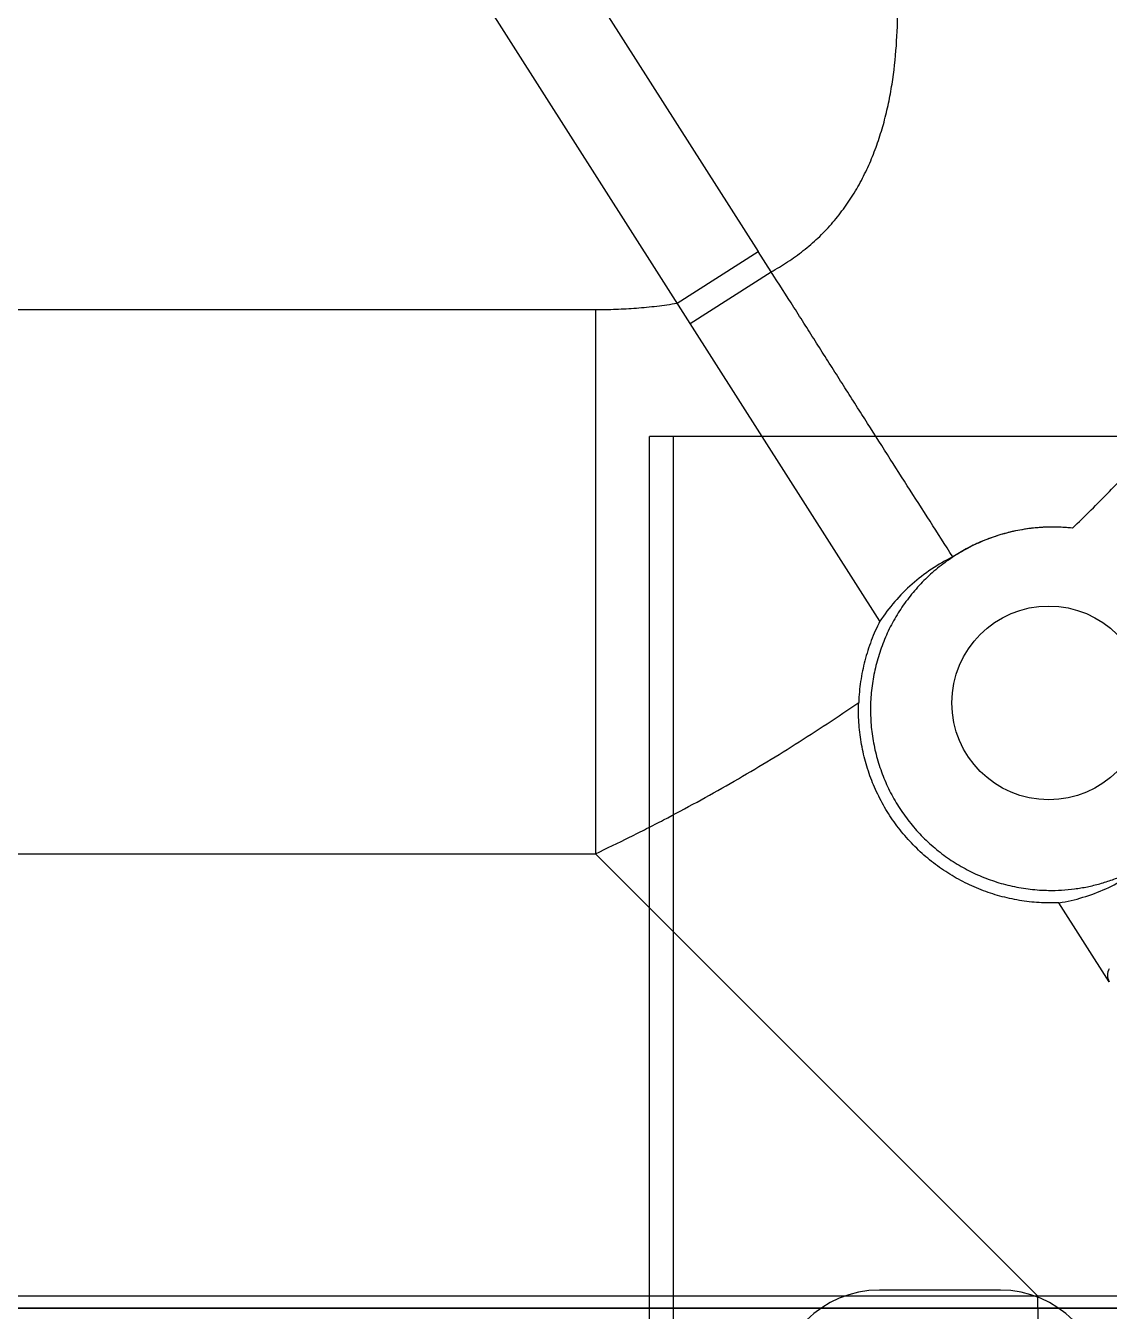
# Model space of a CAD drawing. Header units: millimetres. Extents: x 3299 to 14264, y 1863 to 5555.
# Drawn here: x 12496.6 to 12541.4, y 4126.2 to 4179.3 of the extents above; entities that cross this region are included whole.
import ezdxf

# ---------------------------------------------------------------- set-up
doc = ezdxf.new("R2010")
doc.units = ezdxf.units.MM
doc.layers.add('02___PRT_ALL_AXES', color=7, linetype='Continuous')

# ---------------------------------------------------------------- blocks, each defined once
blk = doc.blocks.new('ERTFHGJ')
at = {"color": 40, "linetype": 'Continuous', "true_color": 0xf8d731}
for p, q in [((8878.457, 3617.77), (8878.457, 3696.77)), ((8925.457, 3696.77), (8878.457, 3696.77)), ((8879.457, 3617.77), (8879.457, 3696.77)), ((8892.957, 3661.52), (8887.957, 3661.52))]:
    blk.add_line(p, q, dxfattribs=at)
for centre, start, end in [((8887.957, 3657.27), 90, 270), ((8892.957, 3657.27), 270, 90)]:
    blk.add_arc(centre, 4.25, start, end, dxfattribs=at)
blk = doc.blocks.new('rsfv')
blk.add_blockref('ERTFHGJ', (2337.17, 1141.444))
blk = doc.blocks.new('1111')
at = {"color": 7, "linetype": 'Continuous'}
for p, q in [((16002.781, 7051.634), (16602.781, 7051.634)), ((16567.325, 7051.634), (16567.325, 7050.959)), ((16486.677, 6866.234), (16555.773, 6757.774)), ((16552.963, 6754.799), (16482.29, 6865.734)), ((16552.426, 6755.642), (16555.773, 6757.774)), ((16556.31, 6756.932), (16555.773, 6757.774)), ((16552.963, 6754.799), (16556.31, 6756.932)), ((16284.984, 6755.377), (16549.054, 6755.377)), ((16549.054, 6755.377), (16549.054, 6732.905)), ((16560.803, 6742.504), (16552.963, 6754.799)), ((16270.668, 6732.905), (16549.054, 6732.905)), ((16567.325, 6714.633), (16549.054, 6732.905)), ((16570.281, 6727.615), (16568.203, 6730.877)), ((16602.781, 6714.134), (16002.781, 6714.134)), ((16567.325, 6714.633), (16259.028, 6714.633)), ((16586.058, 6714.644), (16567.325, 6714.633)), ((16567.325, 6714.134), (16567.325, 6714.633))]:
    blk.add_line(p, q, dxfattribs=at)
blk.add_arc((16570.703, 6727.884), 0.5, 147.5, 212.5, dxfattribs=at)
for points, knots in [([(16556.31, 6756.932), (16556.543, 6757.06), (16557, 6757.333), (16557.648, 6757.8), (16558.252, 6758.322), (16558.807, 6758.897), (16559.307, 6759.52), (16559.752, 6760.183), (16560.139, 6760.881), (16560.472, 6761.607), (16560.751, 6762.355), (16560.982, 6763.119), (16561.167, 6763.896), (16561.359, 6764.942), (16561.504, 6766.265), (16561.538, 6767.329), (16561.538, 6767.861)], [0, 0, 0, 0, 0.062499, 0.124997, 0.187494, 0.249991, 0.312489, 0.374988, 0.43749, 0.499992, 0.562497, 0.625002, 0.687509, 0.750016, 0.875003, 1, 1, 1, 1]), ([(16568.761, 6746.349), (16569.276, 6746.846), (16570.291, 6747.855), (16572.257, 6749.935), (16574.126, 6752.105), (16575.892, 6754.357), (16577.166, 6756.086), (16578.386, 6757.851), (16579.166, 6759.051), (16579.547, 6759.657)], [0, 0, 0, 0, 0.125007, 0.250014, 0.499996, 0.625, 0.750002, 0.875002, 1, 1, 1, 1]), ([(16563.816, 6745.163), (16563.503, 6745.653), (16562.877, 6746.633), (16561.936, 6748.102), (16560.996, 6749.572), (16560.214, 6750.798), (16559.59, 6751.78), (16559.123, 6752.517), (16558.655, 6753.254), (16558.188, 6753.991), (16557.721, 6754.728), (16557.096, 6755.709), (16556.626, 6756.444), (16556.31, 6756.932)], [0, 0, 0, 0, 0.124967, 0.249947, 0.374939, 0.49994, 0.562443, 0.624948, 0.687455, 0.749963, 0.812472, 0.874981, 1, 1, 1, 1]), ([(16549.054, 6755.377), (16549.336, 6755.377), (16549.9, 6755.386), (16550.746, 6755.432), (16551.589, 6755.514), (16552.148, 6755.594), (16552.426, 6755.642)], [0, 0, 0, 0, 0.25, 0.500006, 0.750006, 1, 1, 1, 1]), ([(16568.761, 6746.349), (16568.51, 6746.377), (16568.13, 6746.399), (16567.625, 6746.39), (16567.12, 6746.355), (16566.493, 6746.264), (16565.879, 6746.11), (16565.399, 6745.951), (16564.928, 6745.767), (16564.357, 6745.494), (16563.708, 6745.098), (16563.102, 6744.64), (16562.545, 6744.122), (16562.044, 6743.552), (16561.601, 6742.935), (16561.223, 6742.276), (16560.913, 6741.582), (16560.675, 6740.861), (16560.51, 6740.12), (16560.42, 6739.366), (16560.407, 6738.607), (16560.47, 6737.851), (16560.61, 6737.104), (16560.824, 6736.376), (16561.111, 6735.673), (16561.468, 6735.003), (16561.891, 6734.373), (16562.376, 6733.788), (16562.918, 6733.256), (16563.511, 6732.782), (16564.043, 6732.439), (16564.488, 6732.199), (16564.944, 6731.981), (16565.535, 6731.753), (16566.146, 6731.586), (16566.642, 6731.49), (16567.143, 6731.419), (16567.522, 6731.394), (16567.775, 6731.391)], [0, 0, 0, 0, 0.031251, 0.046883, 0.062514, 0.09377, 0.125027, 0.140662, 0.156296, 0.187557, 0.218817, 0.250078, 0.281337, 0.312595, 0.343851, 0.375105, 0.406355, 0.437602, 0.468847, 0.500088, 0.531327, 0.562564, 0.5938, 0.625035, 0.65627, 0.687506, 0.718743, 0.749982, 0.781223, 0.812467, 0.843713, 0.859342, 0.874972, 0.906223, 0.937477, 0.95311, 0.968743, 1, 1, 1, 1]), ([(16568.761, 6746.349), (16568.546, 6746.373), (16568.114, 6746.401), (16567.466, 6746.388), (16566.82, 6746.319), (16566.183, 6746.195), (16565.559, 6746.017), (16564.953, 6745.786), (16564.368, 6745.503), (16563.997, 6745.281), (16563.816, 6745.163)], [0, 0, 0, 0, 0.124977, 0.249962, 0.374955, 0.499955, 0.62496, 0.749971, 0.874984, 1, 1, 1, 1]), ([(16563.816, 6745.163), (16563.512, 6745.013), (16562.923, 6744.674), (16562.116, 6744.052), (16561.399, 6743.329), (16560.989, 6742.787), (16560.803, 6742.504)], [0, 0, 0, 0, 0.250111, 0.500098, 0.750037, 1, 1, 1, 1]), ([(16560.803, 6742.504), (16560.67, 6742.245), (16560.434, 6741.712), (16560.168, 6740.879), (16559.993, 6740.023), (16559.939, 6739.442), (16559.927, 6739.152)], [0, 0, 0, 0, 0.250039, 0.500052, 0.750037, 1, 1, 1, 1]), ([(16549.054, 6732.905), (16549.527, 6733.128), (16550.233, 6733.47), (16551.167, 6733.94), (16552.097, 6734.42), (16553.251, 6735.035), (16554.62, 6735.801), (16555.974, 6736.596), (16557.311, 6737.418), (16558.63, 6738.269), (16559.497, 6738.854), (16559.927, 6739.152)], [0, 0, 0, 0, 0.124989, 0.187489, 0.249989, 0.374985, 0.499983, 0.624984, 0.749987, 0.874994, 1, 1, 1, 1]), ([(16568.203, 6730.877), (16567.929, 6730.866), (16567.518, 6730.87), (16566.972, 6730.918), (16566.429, 6730.995), (16565.759, 6731.142), (16565.107, 6731.358), (16564.602, 6731.571), (16564.108, 6731.809), (16563.515, 6732.154), (16562.851, 6732.639), (16562.24, 6733.19), (16561.689, 6733.802), (16561.204, 6734.466), (16560.86, 6735.059), (16560.622, 6735.553), (16560.41, 6736.058), (16560.194, 6736.709), (16560.046, 6737.378), (16559.97, 6737.921), (16559.921, 6738.466), (16559.916, 6738.878), (16559.927, 6739.152)], [0, 0, 0, 0, 0.062524, 0.093796, 0.125065, 0.187583, 0.250095, 0.28136, 0.312624, 0.375126, 0.437624, 0.500115, 0.562602, 0.625085, 0.687564, 0.718814, 0.750063, 0.812539, 0.875017, 0.906266, 0.937516, 1, 1, 1, 1]), ([(16567.775, 6731.391), (16567.954, 6731.389), (16568.312, 6731.396), (16568.847, 6731.447), (16569.376, 6731.535), (16569.898, 6731.661), (16570.41, 6731.824), (16570.909, 6732.022), (16571.392, 6732.256), (16571.703, 6732.435), (16571.855, 6732.529)], [0, 0, 0, 0, 0.124994, 0.249991, 0.37499, 0.499991, 0.624994, 0.749993, 0.875003, 1, 1, 1, 1]), ([(16568.203, 6730.877), (16568.537, 6730.93), (16569.199, 6731.082), (16570.15, 6731.439), (16571.045, 6731.919), (16571.595, 6732.314), (16571.855, 6732.529)], [0, 0, 0, 0, 0.250374, 0.500459, 0.75031, 1, 1, 1, 1])]:
    blk.add_open_spline(points, degree=3, knots=knots, dxfattribs=at)
at = {"layer": '02___PRT_ALL_AXES', "color": 7, "linetype": 'Continuous'}
blk.add_circle((16567.781, 6739.134), 4, dxfattribs=at)
blk = doc.blocks.new('*U162')
blk.add_blockref('1111', (-16308.281, -6888.884))
blk = doc.blocks.new('*U163')
at = {"color": 0, "linetype": 'ByBlock', "lineweight": -2, "transparency": 16777216}
for p in [(2400, 1012.5), (2400, 675)]:
    blk.add_blockref('*U162', p, dxfattribs=at)

msp = doc.modelspace()

# ---------------------------------------------------------------- block references
for name, p in [('*U163', (9879.37292, 3288.5531)), ('rsfv', (1306.74628, -675.91128))]:
    msp.add_blockref(name, p)

doc.saveas('drawing.dxf')
